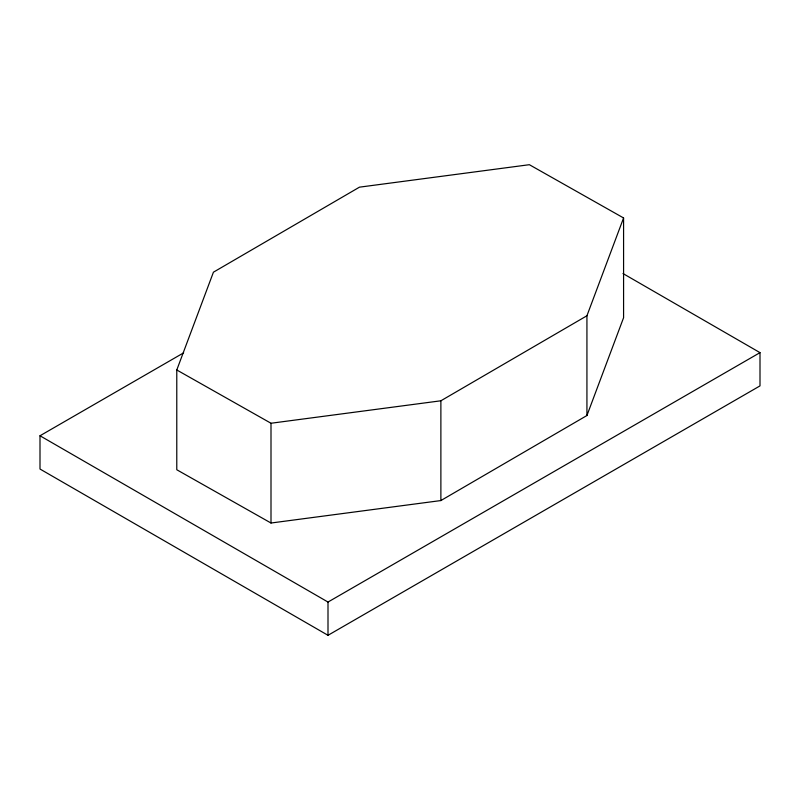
<?xml version="1.0" encoding="UTF-8"?>
<svg xmlns="http://www.w3.org/2000/svg" width="800" height="800" viewBox="0 0 800 800"><rect width="100%" height="100%" fill="white"/><g stroke="black" fill="none" stroke-linecap="round" stroke-linejoin="round"><path stroke-width="1.2" d="M176.78 369.98L213.43 272.19L359.47 187.16L529.36 164.7L623.58 217.96L623.58 317.73L586.93 415.52L440.88 500.56L271 523.02L176.78 469.75L176.78 369.98L271 423.25L440.88 400.79L586.93 315.76L623.58 217.96M623.01 273.55L760 352.64L760 385.89L328 635.3L40 469.03L40 435.77L183.64 352.84M40 435.77L328 602.05L760 352.64M586.93 315.76L586.93 415.52M440.88 400.79L440.88 500.56M328 602.05L328 635.3M271 423.25L271 523.02"/></g></svg>
